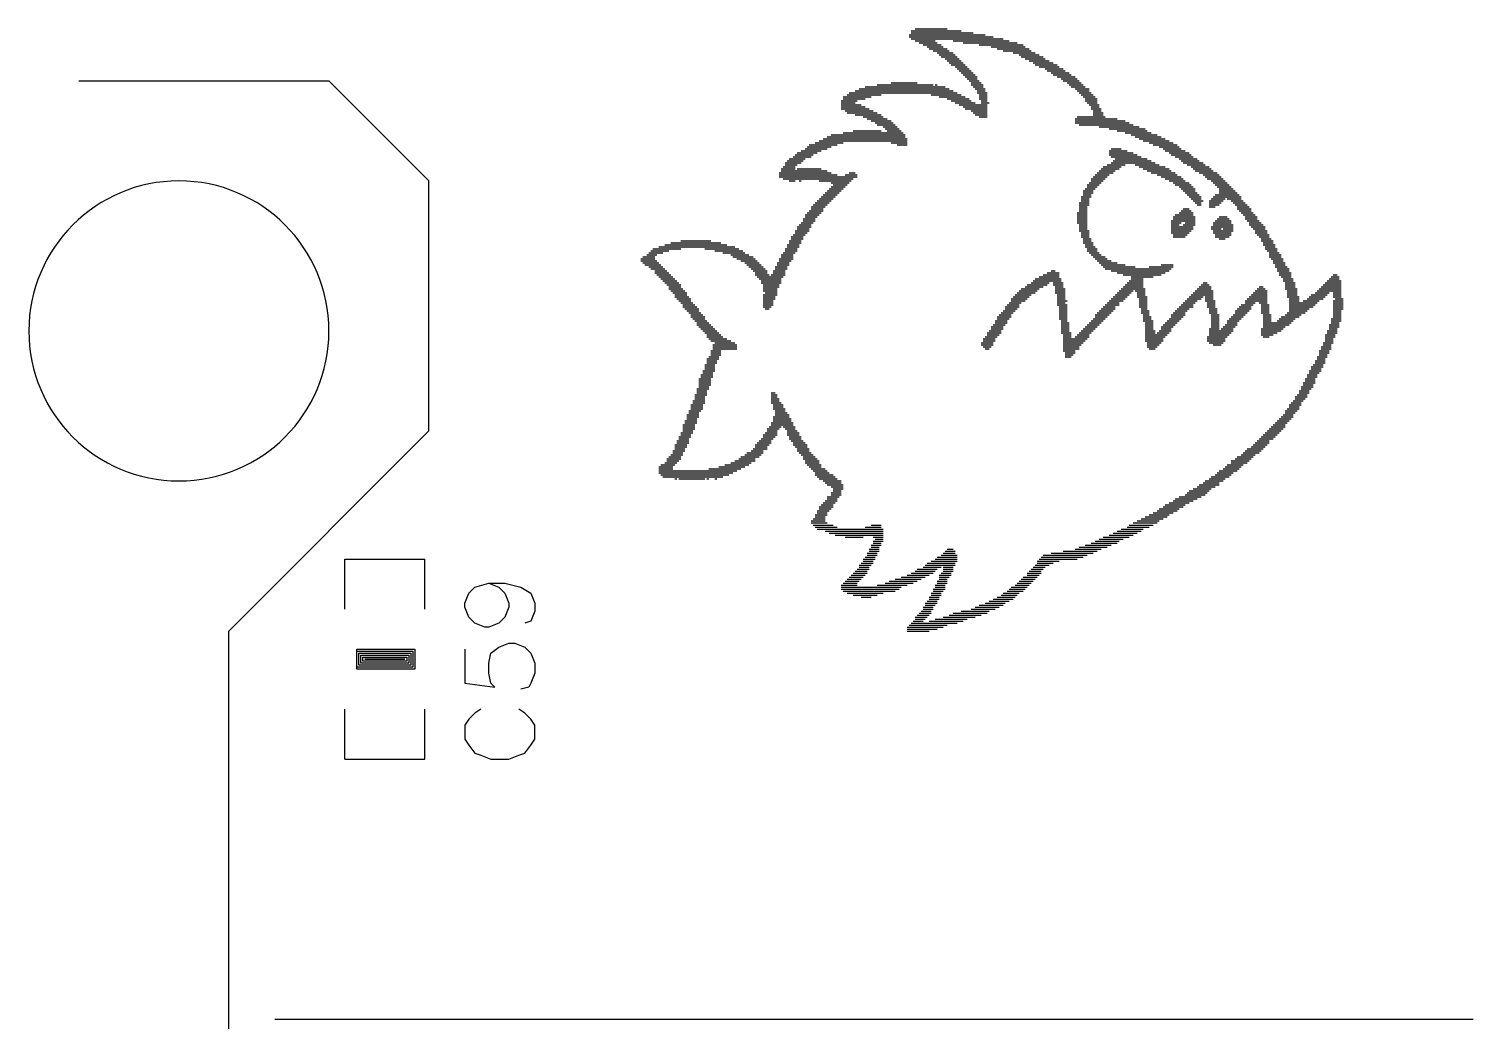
# Model space of a CAD drawing. Extents: x 38.11 to 42.78, y 50.2 to 57.
# Drawn here: x 40.647 to 41.369, y 54.57 to 55.065 of the extents above; entities that cross this region are included whole.
import ezdxf

# ---------------------------------------------------------------- set-up
doc = ezdxf.new("R2010")
doc.units = 0
doc.layers.add('gto', color=1, linetype='CONTINUOUS')

msp = doc.modelspace()

# ---------------------------------------------------------------- linework, layer by layer
at = {"layer": 'gto', "color": 1}
for points in [[(41.087, 55.062), (41.125, 55.062)], [(41.087, 55.061), (41.129, 55.061)], [(41.088, 55.064), (41.113, 55.064)], [(41.088, 55.063), (41.119, 55.063)], [(41.088, 55.06), (41.134, 55.06)], [(41.09, 55.065), (41.106, 55.065)], [(41.09, 55.059), (41.1, 55.059)], [(41.092, 55.058), (41.101, 55.058)], [(41.094, 55.057), (41.103, 55.057)], [(41.096, 55.056), (41.104, 55.056)], [(41.097, 55.055), (41.106, 55.055)], [(41.099, 55.054), (41.107, 55.054)], [(41.101, 55.053), (41.109, 55.053)], [(41.109, 55.059), (41.137, 55.059)], [(41.114, 55.058), (41.141, 55.058)], [(41.122, 55.057), (41.144, 55.057)], [(41.128, 55.056), (41.145, 55.056)], [(41.131, 55.055), (41.147, 55.055)], [(41.134, 55.054), (41.148, 55.054)], [(41.139, 55.053), (41.15, 55.053)], [(41.102, 55.052), (41.11, 55.052)], [(41.103, 55.051), (41.111, 55.051)], [(41.105, 55.05), (41.112, 55.05)], [(41.106, 55.049), (41.113, 55.049)], [(41.107, 55.048), (41.114, 55.048)], [(41.108, 55.047), (41.115, 55.047)], [(41.11, 55.046), (41.116, 55.046)], [(41.142, 55.052), (41.152, 55.052)], [(41.143, 55.051), (41.154, 55.051)], [(41.145, 55.05), (41.155, 55.05)], [(41.147, 55.049), (41.157, 55.049)], [(41.149, 55.048), (41.159, 55.048)], [(41.15, 55.047), (41.161, 55.047)], [(41.152, 55.046), (41.162, 55.046)], [(40.672, 55.039), (40.797, 55.039)], [(40.797, 55.039), (40.847, 54.989)], [(41.111, 55.045), (41.117, 55.045)], [(41.112, 55.044), (41.118, 55.044)], [(41.113, 55.043), (41.119, 55.043)], [(41.114, 55.042), (41.12, 55.042)], [(41.115, 55.041), (41.121, 55.041)], [(41.116, 55.04), (41.121, 55.04)], [(41.117, 55.039), (41.122, 55.039)], [(41.155, 55.045), (41.164, 55.045)], [(41.156, 55.044), (41.165, 55.044)], [(41.158, 55.043), (41.167, 55.043)], [(41.159, 55.042), (41.168, 55.042)], [(41.161, 55.041), (41.17, 55.041)], [(41.163, 55.04), (41.171, 55.04)], [(41.164, 55.039), (41.172, 55.039)], [(41.054, 55.031), (41.068, 55.031)], [(41.056, 55.032), (41.073, 55.032)], [(41.057, 55.033), (41.111, 55.033)], [(41.06, 55.034), (41.109, 55.034)], [(41.062, 55.035), (41.107, 55.035)], [(41.065, 55.036), (41.105, 55.036)], [(41.071, 55.037), (41.099, 55.037)], [(41.078, 55.038), (41.091, 55.038)], [(41.098, 55.032), (41.113, 55.032)], [(41.1, 55.037), (41.101, 55.037)], [(41.102, 55.031), (41.115, 55.031)], [(41.118, 55.038), (41.123, 55.038)], [(41.118, 55.037), (41.124, 55.037)], [(41.119, 55.036), (41.124, 55.036)], [(41.12, 55.035), (41.125, 55.035)], [(41.121, 55.034), (41.125, 55.034)], [(41.121, 55.033), (41.126, 55.033)], [(41.122, 55.032), (41.126, 55.032)], [(41.122, 55.031), (41.126, 55.031)], [(41.166, 55.038), (41.173, 55.038)], [(41.167, 55.037), (41.174, 55.037)], [(41.168, 55.036), (41.175, 55.036)], [(41.17, 55.035), (41.177, 55.035)], [(41.171, 55.034), (41.177, 55.034)], [(41.172, 55.033), (41.178, 55.033)], [(41.173, 55.032), (41.179, 55.032)], [(41.174, 55.031), (41.18, 55.031)], [(41.053, 55.029), (41.061, 55.029)], [(41.053, 55.028), (41.06, 55.028)], [(41.053, 55.027), (41.063, 55.027)], [(41.053, 55.026), (41.065, 55.026)], [(41.053, 55.025), (41.067, 55.025)], [(41.054, 55.03), (41.065, 55.03)], [(41.055, 55.024), (41.069, 55.024)], [(41.106, 55.03), (41.117, 55.03)], [(41.108, 55.029), (41.118, 55.029)], [(41.11, 55.028), (41.12, 55.028)], [(41.112, 55.027), (41.126, 55.027)], [(41.114, 55.026), (41.126, 55.026)], [(41.115, 55.025), (41.126, 55.025)], [(41.118, 55.024), (41.126, 55.024)], [(41.122, 55.03), (41.126, 55.03)], [(41.123, 55.029), (41.126, 55.029)], [(41.123, 55.028), (41.127, 55.028)], [(41.175, 55.03), (41.181, 55.03)], [(41.175, 55.029), (41.181, 55.029)], [(41.176, 55.028), (41.181, 55.028)], [(41.177, 55.027), (41.182, 55.027)], [(41.178, 55.026), (41.182, 55.026)], [(41.178, 55.025), (41.183, 55.025)], [(41.179, 55.024), (41.183, 55.024)], [(41.056, 55.023), (41.071, 55.023)], [(41.06, 55.022), (41.073, 55.022)], [(41.064, 55.021), (41.074, 55.021)], [(41.066, 55.02), (41.076, 55.02)], [(41.068, 55.019), (41.078, 55.019)], [(41.07, 55.018), (41.079, 55.018)], [(41.071, 55.017), (41.08, 55.017)], [(41.119, 55.023), (41.126, 55.023)], [(41.12, 55.022), (41.126, 55.022)], [(41.122, 55.021), (41.126, 55.021)], [(41.17, 55.02), (41.191, 55.02)], [(41.17, 55.019), (41.195, 55.019)], [(41.17, 55.018), (41.197, 55.018)], [(41.171, 55.021), (41.185, 55.021)], [(41.172, 55.017), (41.199, 55.017)], [(41.179, 55.023), (41.184, 55.023)], [(41.179, 55.022), (41.184, 55.022)], [(41.044, 55.01), (41.086, 55.01)], [(41.046, 55.011), (41.085, 55.011)], [(41.048, 55.012), (41.085, 55.012)], [(41.054, 55.013), (41.084, 55.013)], [(41.059, 55.014), (41.073, 55.014)], [(41.074, 55.016), (41.081, 55.016)], [(41.075, 55.015), (41.082, 55.015)], [(41.076, 55.014), (41.083, 55.014)], [(41.182, 55.016), (41.202, 55.016)], [(41.187, 55.015), (41.205, 55.015)], [(41.191, 55.014), (41.206, 55.014)], [(41.195, 55.013), (41.208, 55.013)], [(41.198, 55.012), (41.211, 55.012)], [(41.2, 55.011), (41.213, 55.011)], [(41.202, 55.01), (41.215, 55.01)], [(41.03, 55.002), (41.039, 55.002)], [(41.031, 55.003), (41.041, 55.003)], [(41.033, 55.004), (41.043, 55.004)], [(41.035, 55.005), (41.046, 55.005)], [(41.036, 55.006), (41.048, 55.006)], [(41.037, 55.007), (41.051, 55.007)], [(41.04, 55.008), (41.054, 55.008)], [(41.042, 55.009), (41.086, 55.009)], [(41.078, 55.008), (41.086, 55.008)], [(41.081, 55.007), (41.086, 55.007)], [(41.187, 55.004), (41.196, 55.004)], [(41.187, 55.003), (41.199, 55.003)], [(41.187, 55.002), (41.201, 55.002)], [(41.188, 55.005), (41.193, 55.005)], [(41.204, 55.009), (41.217, 55.009)], [(41.207, 55.008), (41.219, 55.008)], [(41.209, 55.007), (41.221, 55.007)], [(41.212, 55.006), (41.222, 55.006)], [(41.214, 55.005), (41.223, 55.005)], [(41.215, 55.004), (41.225, 55.004)], [(41.217, 55.003), (41.227, 55.003)], [(41.218, 55.002), (41.228, 55.002)], [(41.023, 54.995), (41.03, 54.995)], [(41.024, 54.996), (41.03, 54.996)], [(41.025, 54.998), (41.033, 54.998)], [(41.025, 54.997), (41.031, 54.997)], [(41.026, 54.999), (41.034, 54.999)], [(41.027, 55), (41.035, 55)], [(41.029, 55.001), (41.038, 55.001)], [(41.031, 54.995), (41.043, 54.995)], [(41.183, 54.995), (41.192, 54.995)], [(41.184, 54.996), (41.193, 54.996)], [(41.186, 54.997), (41.195, 54.997)], [(41.188, 55.001), (41.203, 55.001)], [(41.188, 54.998), (41.21, 54.998)], [(41.189, 54.999), (41.208, 54.999)], [(41.19, 55), (41.206, 55)], [(41.2, 54.997), (41.212, 54.997)], [(41.202, 54.996), (41.215, 54.996)], [(41.204, 54.995), (41.217, 54.995)], [(41.22, 55.001), (41.229, 55.001)], [(41.222, 55), (41.231, 55)], [(41.223, 54.999), (41.232, 54.999)], [(41.224, 54.998), (41.234, 54.998)], [(41.226, 54.997), (41.235, 54.997)], [(41.228, 54.996), (41.237, 54.996)], [(41.229, 54.995), (41.238, 54.995)], [(40.847, 54.864), (40.847, 54.989)], [(41.022, 54.993), (41.048, 54.993)], [(41.022, 54.992), (41.051, 54.992)], [(41.022, 54.991), (41.061, 54.991)], [(41.023, 54.994), (41.046, 54.994)], [(41.024, 54.99), (41.059, 54.99)], [(41.027, 54.989), (41.03, 54.989)], [(41.032, 54.989), (41.033, 54.989)], [(41.042, 54.989), (41.058, 54.989)], [(41.048, 54.988), (41.057, 54.988)], [(41.055, 54.992), (41.061, 54.992)], [(41.057, 54.993), (41.06, 54.993)], [(41.177, 54.988), (41.183, 54.988)], [(41.178, 54.99), (41.185, 54.99)], [(41.178, 54.989), (41.184, 54.989)], [(41.179, 54.991), (41.186, 54.991)], [(41.18, 54.992), (41.187, 54.992)], [(41.181, 54.993), (41.189, 54.993)], [(41.182, 54.994), (41.19, 54.994)], [(41.206, 54.994), (41.218, 54.994)], [(41.208, 54.993), (41.22, 54.993)], [(41.211, 54.992), (41.221, 54.992)], [(41.213, 54.991), (41.223, 54.991)], [(41.215, 54.99), (41.224, 54.99)], [(41.217, 54.989), (41.225, 54.989)], [(41.219, 54.988), (41.227, 54.988)], [(41.23, 54.994), (41.239, 54.994)], [(41.232, 54.993), (41.241, 54.993)], [(41.234, 54.992), (41.242, 54.992)], [(41.235, 54.991), (41.243, 54.991)], [(41.236, 54.99), (41.244, 54.99)], [(41.238, 54.989), (41.245, 54.989)], [(41.239, 54.988), (41.246, 54.988)], [(41.043, 54.981), (41.05, 54.981)], [(41.044, 54.982), (41.051, 54.982)], [(41.045, 54.983), (41.052, 54.983)], [(41.046, 54.984), (41.053, 54.984)], [(41.047, 54.985), (41.054, 54.985)], [(41.048, 54.986), (41.055, 54.986)], [(41.049, 54.987), (41.056, 54.987)], [(41.173, 54.981), (41.178, 54.981)], [(41.174, 54.984), (41.179, 54.984)], [(41.174, 54.983), (41.179, 54.983)], [(41.174, 54.982), (41.178, 54.982)], [(41.175, 54.985), (41.18, 54.985)], [(41.176, 54.987), (41.182, 54.987)], [(41.176, 54.986), (41.181, 54.986)], [(41.22, 54.987), (41.228, 54.987)], [(41.222, 54.986), (41.229, 54.986)], [(41.223, 54.985), (41.23, 54.985)], [(41.224, 54.984), (41.23, 54.984)], [(41.225, 54.983), (41.231, 54.983)], [(41.226, 54.982), (41.232, 54.982)], [(41.227, 54.981), (41.233, 54.981)], [(41.239, 54.981), (41.253, 54.981)], [(41.24, 54.987), (41.247, 54.987)], [(41.24, 54.982), (41.252, 54.982)], [(41.241, 54.986), (41.248, 54.986)], [(41.242, 54.985), (41.249, 54.985)], [(41.242, 54.984), (41.25, 54.984)], [(41.242, 54.983), (41.251, 54.983)], [(41.037, 54.974), (41.044, 54.974)], [(41.038, 54.976), (41.045, 54.976)], [(41.038, 54.975), (41.044, 54.975)], [(41.039, 54.977), (41.046, 54.977)], [(41.04, 54.978), (41.047, 54.978)], [(41.041, 54.979), (41.048, 54.979)], [(41.042, 54.98), (41.049, 54.98)], [(41.172, 54.978), (41.177, 54.978)], [(41.172, 54.977), (41.177, 54.977)], [(41.172, 54.976), (41.176, 54.976)], [(41.172, 54.975), (41.176, 54.975)], [(41.172, 54.974), (41.176, 54.974)], [(41.173, 54.98), (41.177, 54.98)], [(41.173, 54.979), (41.177, 54.979)], [(41.223, 54.974), (41.228, 54.974)], [(41.224, 54.975), (41.227, 54.975)], [(41.228, 54.98), (41.233, 54.98)], [(41.229, 54.979), (41.234, 54.979)], [(41.23, 54.978), (41.233, 54.978)], [(41.231, 54.977), (41.233, 54.977)], [(41.237, 54.979), (41.244, 54.979)], [(41.237, 54.978), (41.243, 54.978)], [(41.237, 54.977), (41.242, 54.977)], [(41.237, 54.976), (41.24, 54.976)], [(41.238, 54.98), (41.245, 54.98)], [(41.246, 54.98), (41.253, 54.98)], [(41.248, 54.979), (41.254, 54.979)], [(41.249, 54.978), (41.255, 54.978)], [(41.25, 54.977), (41.256, 54.977)], [(41.251, 54.976), (41.257, 54.976)], [(41.251, 54.975), (41.258, 54.975)], [(41.252, 54.974), (41.258, 54.974)], [(41.031, 54.966), (41.038, 54.966)], [(41.032, 54.967), (41.038, 54.967)], [(41.033, 54.968), (41.039, 54.968)], [(41.034, 54.97), (41.04, 54.97)], [(41.034, 54.969), (41.04, 54.969)], [(41.035, 54.972), (41.042, 54.972)], [(41.035, 54.971), (41.041, 54.971)], [(41.036, 54.973), (41.043, 54.973)], [(41.171, 54.973), (41.176, 54.973)], [(41.171, 54.972), (41.176, 54.972)], [(41.171, 54.971), (41.176, 54.971)], [(41.171, 54.97), (41.176, 54.97)], [(41.171, 54.969), (41.176, 54.969)], [(41.171, 54.968), (41.176, 54.968)], [(41.172, 54.967), (41.176, 54.967)], [(41.172, 54.966), (41.176, 54.966)], [(41.218, 54.969), (41.23, 54.969)], [(41.218, 54.968), (41.223, 54.968)], [(41.218, 54.967), (41.222, 54.967)], [(41.218, 54.966), (41.229, 54.966)], [(41.219, 54.971), (41.23, 54.971)], [(41.219, 54.97), (41.23, 54.97)], [(41.22, 54.972), (41.229, 54.972)], [(41.222, 54.973), (41.229, 54.973)], [(41.224, 54.967), (41.23, 54.967)], [(41.225, 54.968), (41.23, 54.968)], [(41.238, 54.966), (41.249, 54.966)], [(41.239, 54.968), (41.248, 54.968)], [(41.239, 54.967), (41.249, 54.967)], [(41.24, 54.969), (41.248, 54.969)], [(41.241, 54.97), (41.247, 54.97)], [(41.242, 54.971), (41.246, 54.971)], [(41.253, 54.973), (41.259, 54.973)], [(41.254, 54.972), (41.26, 54.972)], [(41.255, 54.971), (41.261, 54.971)], [(41.255, 54.97), (41.261, 54.97)], [(41.256, 54.969), (41.262, 54.969)], [(41.257, 54.968), (41.263, 54.968)], [(41.257, 54.967), (41.264, 54.967)], [(41.258, 54.966), (41.265, 54.966)], [(40.973, 54.959), (40.988, 54.959)], [(41.027, 54.959), (41.033, 54.959)], [(41.028, 54.961), (41.034, 54.961)], [(41.028, 54.96), (41.034, 54.96)], [(41.029, 54.962), (41.035, 54.962)], [(41.03, 54.964), (41.037, 54.964)], [(41.03, 54.963), (41.036, 54.963)], [(41.031, 54.965), (41.037, 54.965)], [(41.172, 54.965), (41.176, 54.965)], [(41.172, 54.964), (41.177, 54.964)], [(41.173, 54.963), (41.177, 54.963)], [(41.173, 54.962), (41.177, 54.962)], [(41.173, 54.961), (41.177, 54.961)], [(41.174, 54.96), (41.178, 54.96)], [(41.174, 54.959), (41.178, 54.959)], [(41.218, 54.965), (41.229, 54.965)], [(41.218, 54.964), (41.228, 54.964)], [(41.218, 54.963), (41.227, 54.963)], [(41.219, 54.962), (41.226, 54.962)], [(41.219, 54.961), (41.225, 54.961)], [(41.238, 54.965), (41.243, 54.965)], [(41.239, 54.964), (41.249, 54.964)], [(41.239, 54.963), (41.248, 54.963)], [(41.24, 54.962), (41.248, 54.962)], [(41.24, 54.961), (41.247, 54.961)], [(41.242, 54.96), (41.245, 54.96)], [(41.244, 54.965), (41.249, 54.965)], [(41.259, 54.965), (41.265, 54.965)], [(41.26, 54.964), (41.266, 54.964)], [(41.26, 54.963), (41.266, 54.963)], [(41.261, 54.962), (41.267, 54.962)], [(41.262, 54.961), (41.267, 54.961)], [(41.263, 54.96), (41.268, 54.96)], [(41.263, 54.959), (41.269, 54.959)], [(40.956, 54.952), (40.961, 54.952)], [(40.957, 54.953), (40.964, 54.953)], [(40.958, 54.954), (40.967, 54.954)], [(40.959, 54.955), (40.973, 54.955)], [(40.962, 54.956), (41, 54.956)], [(40.965, 54.957), (40.996, 54.957)], [(40.968, 54.958), (40.993, 54.958)], [(40.985, 54.955), (41.002, 54.955)], [(40.99, 54.954), (41.004, 54.954)], [(40.994, 54.953), (41.005, 54.953)], [(40.998, 54.952), (41.007, 54.952)], [(41.023, 54.952), (41.029, 54.952)], [(41.024, 54.953), (41.03, 54.953)], [(41.025, 54.955), (41.031, 54.955)], [(41.025, 54.954), (41.031, 54.954)], [(41.026, 54.957), (41.032, 54.957)], [(41.026, 54.956), (41.032, 54.956)], [(41.027, 54.958), (41.033, 54.958)], [(41.174, 54.958), (41.179, 54.958)], [(41.175, 54.957), (41.179, 54.957)], [(41.175, 54.956), (41.18, 54.956)], [(41.176, 54.955), (41.181, 54.955)], [(41.176, 54.954), (41.181, 54.954)], [(41.177, 54.953), (41.182, 54.953)], [(41.178, 54.952), (41.183, 54.952)], [(41.264, 54.958), (41.269, 54.958)], [(41.264, 54.957), (41.27, 54.957)], [(41.265, 54.956), (41.27, 54.956)], [(41.265, 54.955), (41.271, 54.955)], [(41.266, 54.954), (41.271, 54.954)], [(41.267, 54.953), (41.272, 54.953)], [(41.267, 54.952), (41.273, 54.952)], [(40.953, 54.95), (40.96, 54.95)], [(40.953, 54.949), (40.961, 54.949)], [(40.954, 54.951), (40.96, 54.951)], [(40.954, 54.948), (40.962, 54.948)], [(40.955, 54.947), (40.963, 54.947)], [(40.957, 54.946), (40.964, 54.946)], [(40.958, 54.945), (40.965, 54.945)], [(40.999, 54.951), (41.009, 54.951)], [(41.001, 54.95), (41.01, 54.95)], [(41.003, 54.949), (41.011, 54.949)], [(41.005, 54.948), (41.012, 54.948)], [(41.006, 54.947), (41.013, 54.947)], [(41.007, 54.946), (41.014, 54.946)], [(41.008, 54.945), (41.015, 54.945)], [(41.02, 54.946), (41.026, 54.946)], [(41.02, 54.945), (41.026, 54.945)], [(41.021, 54.948), (41.027, 54.948)], [(41.021, 54.947), (41.027, 54.947)], [(41.022, 54.95), (41.029, 54.95)], [(41.022, 54.949), (41.028, 54.949)], [(41.023, 54.951), (41.029, 54.951)], [(41.179, 54.951), (41.185, 54.951)], [(41.18, 54.95), (41.186, 54.95)], [(41.181, 54.949), (41.188, 54.949)], [(41.182, 54.948), (41.191, 54.948)], [(41.183, 54.947), (41.195, 54.947)], [(41.184, 54.946), (41.2, 54.946)], [(41.185, 54.945), (41.218, 54.945)], [(41.207, 54.946), (41.219, 54.946)], [(41.213, 54.947), (41.219, 54.947)], [(41.267, 54.951), (41.273, 54.951)], [(41.268, 54.95), (41.274, 54.95)], [(41.269, 54.949), (41.274, 54.949)], [(41.269, 54.948), (41.275, 54.948)], [(41.27, 54.947), (41.275, 54.947)], [(41.27, 54.946), (41.276, 54.946)], [(41.271, 54.945), (41.277, 54.945)], [(40.96, 54.944), (40.966, 54.944)], [(40.96, 54.943), (40.967, 54.943)], [(40.961, 54.942), (40.968, 54.942)], [(40.962, 54.941), (40.969, 54.941)], [(40.963, 54.94), (40.97, 54.94)], [(40.964, 54.939), (40.971, 54.939)], [(40.965, 54.938), (40.972, 54.938)], [(40.966, 54.937), (40.973, 54.937)], [(41.009, 54.944), (41.016, 54.944)], [(41.01, 54.943), (41.016, 54.943)], [(41.01, 54.942), (41.017, 54.942)], [(41.011, 54.941), (41.024, 54.941)], [(41.012, 54.94), (41.023, 54.94)], [(41.013, 54.939), (41.023, 54.939)], [(41.013, 54.938), (41.023, 54.938)], [(41.014, 54.937), (41.022, 54.937)], [(41.018, 54.942), (41.025, 54.942)], [(41.019, 54.944), (41.025, 54.944)], [(41.019, 54.943), (41.025, 54.943)], [(41.146, 54.937), (41.156, 54.937)], [(41.148, 54.938), (41.157, 54.938)], [(41.149, 54.939), (41.163, 54.939)], [(41.15, 54.94), (41.163, 54.94)], [(41.152, 54.941), (41.162, 54.941)], [(41.154, 54.942), (41.162, 54.942)], [(41.156, 54.943), (41.162, 54.943)], [(41.158, 54.944), (41.16, 54.944)], [(41.159, 54.938), (41.164, 54.938)], [(41.159, 54.937), (41.164, 54.937)], [(41.188, 54.944), (41.217, 54.944)], [(41.191, 54.943), (41.215, 54.943)], [(41.194, 54.942), (41.213, 54.942)], [(41.195, 54.937), (41.204, 54.937)], [(41.196, 54.938), (41.204, 54.938)], [(41.197, 54.939), (41.204, 54.939)], [(41.198, 54.941), (41.209, 54.941)], [(41.198, 54.94), (41.204, 54.94)], [(41.233, 54.937), (41.237, 54.937)], [(41.234, 54.938), (41.236, 54.938)], [(41.271, 54.944), (41.277, 54.944)], [(41.272, 54.943), (41.278, 54.943)], [(41.272, 54.942), (41.278, 54.942)], [(41.273, 54.941), (41.278, 54.941)], [(41.274, 54.94), (41.279, 54.94)], [(41.274, 54.939), (41.279, 54.939)], [(41.275, 54.938), (41.28, 54.938)], [(41.275, 54.937), (41.28, 54.937)], [(41.294, 54.937), (41.303, 54.937)], [(41.295, 54.938), (41.303, 54.938)], [(41.296, 54.939), (41.303, 54.939)], [(41.297, 54.94), (41.302, 54.94)], [(41.298, 54.941), (41.302, 54.941)], [(41.299, 54.942), (41.301, 54.942)], [(40.967, 54.936), (40.973, 54.936)], [(40.967, 54.935), (40.974, 54.935)], [(40.968, 54.934), (40.975, 54.934)], [(40.969, 54.933), (40.976, 54.933)], [(40.97, 54.932), (40.976, 54.932)], [(40.97, 54.931), (40.977, 54.931)], [(40.971, 54.93), (40.978, 54.93)], [(41.014, 54.936), (41.022, 54.936)], [(41.014, 54.935), (41.021, 54.935)], [(41.014, 54.934), (41.021, 54.934)], [(41.014, 54.932), (41.021, 54.932)], [(41.014, 54.931), (41.02, 54.931)], [(41.014, 54.93), (41.02, 54.93)], [(41.015, 54.933), (41.021, 54.933)], [(41.138, 54.93), (41.146, 54.93)], [(41.139, 54.931), (41.147, 54.931)], [(41.14, 54.932), (41.148, 54.932)], [(41.141, 54.933), (41.15, 54.933)], [(41.142, 54.934), (41.151, 54.934)], [(41.143, 54.935), (41.152, 54.935)], [(41.145, 54.936), (41.154, 54.936)], [(41.16, 54.936), (41.164, 54.936)], [(41.16, 54.935), (41.165, 54.935)], [(41.16, 54.934), (41.165, 54.934)], [(41.16, 54.933), (41.165, 54.933)], [(41.161, 54.932), (41.165, 54.932)], [(41.161, 54.931), (41.165, 54.931)], [(41.161, 54.93), (41.165, 54.93)], [(41.188, 54.93), (41.195, 54.93)], [(41.189, 54.931), (41.196, 54.931)], [(41.19, 54.932), (41.197, 54.932)], [(41.191, 54.933), (41.198, 54.933)], [(41.192, 54.934), (41.199, 54.934)], [(41.193, 54.935), (41.205, 54.935)], [(41.194, 54.936), (41.204, 54.936)], [(41.2, 54.934), (41.205, 54.934)], [(41.201, 54.933), (41.205, 54.933)], [(41.201, 54.932), (41.205, 54.932)], [(41.201, 54.931), (41.206, 54.931)], [(41.202, 54.93), (41.206, 54.93)], [(41.226, 54.93), (41.233, 54.93)], [(41.227, 54.931), (41.234, 54.931)], [(41.228, 54.932), (41.239, 54.932)], [(41.229, 54.933), (41.239, 54.933)], [(41.23, 54.934), (41.239, 54.934)], [(41.231, 54.935), (41.238, 54.935)], [(41.232, 54.936), (41.238, 54.936)], [(41.235, 54.931), (41.239, 54.931)], [(41.235, 54.93), (41.239, 54.93)], [(41.256, 54.93), (41.266, 54.93)], [(41.257, 54.931), (41.266, 54.931)], [(41.258, 54.932), (41.266, 54.932)], [(41.259, 54.933), (41.266, 54.933)], [(41.26, 54.934), (41.266, 54.934)], [(41.261, 54.935), (41.265, 54.935)], [(41.262, 54.936), (41.264, 54.936)], [(41.275, 54.936), (41.28, 54.936)], [(41.275, 54.935), (41.281, 54.935)], [(41.276, 54.934), (41.281, 54.934)], [(41.276, 54.933), (41.281, 54.933)], [(41.276, 54.932), (41.281, 54.932)], [(41.276, 54.931), (41.282, 54.931)], [(41.277, 54.93), (41.282, 54.93)], [(41.286, 54.93), (41.294, 54.93)], [(41.287, 54.931), (41.295, 54.931)], [(41.288, 54.932), (41.296, 54.932)], [(41.29, 54.933), (41.297, 54.933)], [(41.291, 54.934), (41.303, 54.934)], [(41.292, 54.935), (41.303, 54.935)], [(41.293, 54.936), (41.303, 54.936)], [(41.299, 54.933), (41.303, 54.933)], [(41.299, 54.932), (41.303, 54.932)], [(41.299, 54.931), (41.303, 54.931)], [(41.3, 54.93), (41.304, 54.93)], [(40.972, 54.929), (40.978, 54.929)], [(40.973, 54.928), (40.979, 54.928)], [(40.974, 54.927), (40.98, 54.927)], [(40.974, 54.926), (40.981, 54.926)], [(40.975, 54.925), (40.982, 54.925)], [(40.976, 54.924), (40.982, 54.924)], [(40.977, 54.923), (40.983, 54.923)], [(41.014, 54.929), (41.019, 54.929)], [(41.014, 54.928), (41.019, 54.928)], [(41.014, 54.927), (41.019, 54.927)], [(41.014, 54.926), (41.018, 54.926)], [(41.015, 54.925), (41.017, 54.925)], [(41.133, 54.923), (41.139, 54.923)], [(41.134, 54.924), (41.14, 54.924)], [(41.135, 54.926), (41.142, 54.926)], [(41.135, 54.925), (41.141, 54.925)], [(41.136, 54.927), (41.142, 54.927)], [(41.137, 54.928), (41.143, 54.928)], [(41.138, 54.929), (41.145, 54.929)], [(41.161, 54.929), (41.166, 54.929)], [(41.161, 54.928), (41.165, 54.928)], [(41.161, 54.927), (41.166, 54.927)], [(41.162, 54.926), (41.166, 54.926)], [(41.162, 54.925), (41.166, 54.925)], [(41.162, 54.924), (41.166, 54.924)], [(41.162, 54.923), (41.166, 54.923)], [(41.181, 54.923), (41.188, 54.923)], [(41.182, 54.924), (41.189, 54.924)], [(41.183, 54.925), (41.19, 54.925)], [(41.184, 54.926), (41.19, 54.926)], [(41.185, 54.927), (41.192, 54.927)], [(41.186, 54.928), (41.192, 54.928)], [(41.187, 54.929), (41.194, 54.929)], [(41.202, 54.929), (41.206, 54.929)], [(41.202, 54.928), (41.206, 54.928)], [(41.202, 54.927), (41.206, 54.927)], [(41.202, 54.926), (41.206, 54.926)], [(41.203, 54.925), (41.206, 54.925)], [(41.203, 54.924), (41.207, 54.924)], [(41.203, 54.923), (41.207, 54.923)], [(41.219, 54.923), (41.225, 54.923)], [(41.22, 54.924), (41.226, 54.924)], [(41.221, 54.925), (41.227, 54.925)], [(41.222, 54.926), (41.229, 54.926)], [(41.223, 54.927), (41.229, 54.927)], [(41.224, 54.928), (41.23, 54.928)], [(41.225, 54.929), (41.231, 54.929)], [(41.235, 54.929), (41.24, 54.929)], [(41.236, 54.928), (41.24, 54.928)], [(41.236, 54.927), (41.24, 54.927)], [(41.236, 54.926), (41.24, 54.926)], [(41.237, 54.925), (41.241, 54.925)], [(41.237, 54.924), (41.241, 54.924)], [(41.237, 54.923), (41.241, 54.923)], [(41.25, 54.924), (41.257, 54.924)], [(41.25, 54.923), (41.256, 54.923)], [(41.251, 54.925), (41.258, 54.925)], [(41.252, 54.926), (41.258, 54.926)], [(41.253, 54.927), (41.259, 54.927)], [(41.255, 54.929), (41.266, 54.929)], [(41.255, 54.928), (41.26, 54.928)], [(41.262, 54.928), (41.266, 54.928)], [(41.263, 54.927), (41.267, 54.927)], [(41.263, 54.926), (41.267, 54.926)], [(41.263, 54.925), (41.267, 54.925)], [(41.263, 54.924), (41.267, 54.924)], [(41.263, 54.923), (41.267, 54.923)], [(41.276, 54.923), (41.285, 54.923)], [(41.277, 54.929), (41.282, 54.929)], [(41.277, 54.928), (41.291, 54.928)], [(41.277, 54.927), (41.29, 54.927)], [(41.277, 54.926), (41.289, 54.926)], [(41.277, 54.925), (41.287, 54.925)], [(41.277, 54.924), (41.286, 54.924)], [(41.284, 54.929), (41.292, 54.929)], [(41.299, 54.929), (41.304, 54.929)], [(41.299, 54.928), (41.304, 54.928)], [(41.299, 54.927), (41.304, 54.927)], [(41.299, 54.926), (41.304, 54.926)], [(41.299, 54.925), (41.304, 54.925)], [(41.299, 54.924), (41.303, 54.924)], [(41.299, 54.923), (41.303, 54.923)], [(40.978, 54.922), (40.984, 54.922)], [(40.978, 54.921), (40.985, 54.921)], [(40.979, 54.92), (40.985, 54.92)], [(40.98, 54.919), (40.986, 54.919)], [(40.981, 54.918), (40.987, 54.918)], [(40.981, 54.917), (40.988, 54.917)], [(40.982, 54.916), (40.989, 54.916)], [(41.128, 54.916), (41.134, 54.916)], [(41.129, 54.917), (41.135, 54.917)], [(41.13, 54.919), (41.136, 54.919)], [(41.13, 54.918), (41.136, 54.918)], [(41.131, 54.921), (41.138, 54.921)], [(41.131, 54.92), (41.137, 54.92)], [(41.132, 54.922), (41.138, 54.922)], [(41.162, 54.922), (41.166, 54.922)], [(41.162, 54.921), (41.166, 54.921)], [(41.162, 54.92), (41.166, 54.92)], [(41.163, 54.919), (41.166, 54.919)], [(41.163, 54.918), (41.167, 54.918)], [(41.163, 54.917), (41.167, 54.917)], [(41.163, 54.916), (41.167, 54.916)], [(41.175, 54.916), (41.181, 54.916)], [(41.176, 54.917), (41.182, 54.917)], [(41.177, 54.918), (41.183, 54.918)], [(41.178, 54.919), (41.184, 54.919)], [(41.179, 54.92), (41.185, 54.92)], [(41.18, 54.922), (41.187, 54.922)], [(41.18, 54.921), (41.186, 54.921)], [(41.204, 54.922), (41.207, 54.922)], [(41.204, 54.921), (41.208, 54.921)], [(41.204, 54.92), (41.208, 54.92)], [(41.204, 54.919), (41.209, 54.919)], [(41.205, 54.918), (41.209, 54.918)], [(41.205, 54.917), (41.209, 54.917)], [(41.205, 54.916), (41.209, 54.916)], [(41.213, 54.916), (41.219, 54.916)], [(41.214, 54.917), (41.22, 54.917)], [(41.215, 54.918), (41.221, 54.918)], [(41.216, 54.919), (41.222, 54.919)], [(41.217, 54.92), (41.223, 54.92)], [(41.218, 54.922), (41.225, 54.922)], [(41.218, 54.921), (41.224, 54.921)], [(41.238, 54.922), (41.242, 54.922)], [(41.238, 54.921), (41.242, 54.921)], [(41.238, 54.92), (41.242, 54.92)], [(41.238, 54.919), (41.242, 54.919)], [(41.238, 54.918), (41.242, 54.918)], [(41.238, 54.917), (41.242, 54.917)], [(41.238, 54.916), (41.242, 54.916)], [(41.244, 54.916), (41.25, 54.916)], [(41.245, 54.917), (41.251, 54.917)], [(41.246, 54.919), (41.252, 54.919)], [(41.246, 54.918), (41.251, 54.918)], [(41.247, 54.92), (41.253, 54.92)], [(41.248, 54.921), (41.254, 54.921)], [(41.249, 54.922), (41.255, 54.922)], [(41.264, 54.922), (41.268, 54.922)], [(41.264, 54.921), (41.268, 54.921)], [(41.264, 54.92), (41.268, 54.92)], [(41.264, 54.919), (41.268, 54.919)], [(41.264, 54.918), (41.278, 54.918)], [(41.264, 54.917), (41.277, 54.917)], [(41.264, 54.916), (41.275, 54.916)], [(41.271, 54.919), (41.279, 54.919)], [(41.272, 54.92), (41.28, 54.92)], [(41.273, 54.921), (41.282, 54.921)], [(41.275, 54.922), (41.283, 54.922)], [(41.297, 54.917), (41.302, 54.917)], [(41.297, 54.916), (41.302, 54.916)], [(41.298, 54.92), (41.303, 54.92)], [(41.298, 54.919), (41.303, 54.919)], [(41.298, 54.918), (41.302, 54.918)], [(41.299, 54.922), (41.303, 54.922)], [(41.299, 54.921), (41.303, 54.921)], [(40.983, 54.915), (40.99, 54.915)], [(40.984, 54.914), (40.991, 54.914)], [(40.985, 54.913), (40.992, 54.913)], [(40.986, 54.912), (40.993, 54.912)], [(40.986, 54.911), (40.994, 54.911)], [(40.987, 54.91), (40.996, 54.91)], [(40.988, 54.909), (40.998, 54.909)], [(41.124, 54.91), (41.13, 54.91)], [(41.124, 54.909), (41.13, 54.909)], [(41.125, 54.911), (41.131, 54.911)], [(41.126, 54.913), (41.133, 54.913)], [(41.126, 54.912), (41.132, 54.912)], [(41.127, 54.914), (41.133, 54.914)], [(41.128, 54.915), (41.134, 54.915)], [(41.163, 54.915), (41.167, 54.915)], [(41.163, 54.914), (41.167, 54.914)], [(41.163, 54.913), (41.168, 54.913)], [(41.164, 54.912), (41.168, 54.912)], [(41.164, 54.911), (41.168, 54.911)], [(41.164, 54.91), (41.176, 54.91)], [(41.164, 54.909), (41.175, 54.909)], [(41.17, 54.911), (41.177, 54.911)], [(41.171, 54.912), (41.177, 54.912)], [(41.172, 54.913), (41.178, 54.913)], [(41.173, 54.914), (41.179, 54.914)], [(41.174, 54.915), (41.18, 54.915)], [(41.205, 54.915), (41.209, 54.915)], [(41.205, 54.914), (41.21, 54.914)], [(41.205, 54.913), (41.21, 54.913)], [(41.205, 54.912), (41.216, 54.912)], [(41.205, 54.911), (41.215, 54.911)], [(41.205, 54.91), (41.214, 54.91)], [(41.205, 54.909), (41.214, 54.909)], [(41.211, 54.913), (41.217, 54.913)], [(41.212, 54.914), (41.218, 54.914)], [(41.213, 54.915), (41.218, 54.915)], [(41.236, 54.911), (41.246, 54.911)], [(41.236, 54.91), (41.245, 54.91)], [(41.236, 54.909), (41.245, 54.909)], [(41.237, 54.915), (41.242, 54.915)], [(41.237, 54.914), (41.249, 54.914)], [(41.237, 54.913), (41.248, 54.913)], [(41.237, 54.912), (41.247, 54.912)], [(41.243, 54.915), (41.249, 54.915)], [(41.263, 54.915), (41.274, 54.915)], [(41.263, 54.914), (41.273, 54.914)], [(41.263, 54.913), (41.271, 54.913)], [(41.263, 54.912), (41.269, 54.912)], [(41.264, 54.911), (41.267, 54.911)], [(41.295, 54.912), (41.3, 54.912)], [(41.295, 54.911), (41.3, 54.911)], [(41.295, 54.91), (41.299, 54.91)], [(41.295, 54.909), (41.299, 54.909)], [(41.296, 54.914), (41.301, 54.914)], [(41.296, 54.913), (41.301, 54.913)], [(41.297, 54.915), (41.301, 54.915)], [(40.987, 54.901), (40.992, 54.901)], [(40.988, 54.904), (40.993, 54.904)], [(40.988, 54.903), (40.993, 54.903)], [(40.988, 54.902), (40.993, 54.902)], [(40.989, 54.907), (41.001, 54.907)], [(40.989, 54.906), (41.001, 54.906)], [(40.989, 54.905), (41.001, 54.905)], [(40.99, 54.908), (41, 54.908)], [(41.123, 54.908), (41.129, 54.908)], [(41.123, 54.907), (41.129, 54.907)], [(41.124, 54.906), (41.128, 54.906)], [(41.125, 54.905), (41.127, 54.905)], [(41.164, 54.908), (41.174, 54.908)], [(41.164, 54.907), (41.173, 54.907)], [(41.164, 54.906), (41.172, 54.906)], [(41.164, 54.905), (41.172, 54.905)], [(41.164, 54.904), (41.17, 54.904)], [(41.165, 54.903), (41.17, 54.903)], [(41.165, 54.902), (41.169, 54.902)], [(41.165, 54.901), (41.168, 54.901)], [(41.206, 54.908), (41.213, 54.908)], [(41.206, 54.907), (41.212, 54.907)], [(41.206, 54.906), (41.211, 54.906)], [(41.207, 54.905), (41.21, 54.905)], [(41.237, 54.908), (41.244, 54.908)], [(41.239, 54.907), (41.243, 54.907)], [(41.291, 54.901), (41.296, 54.901)], [(41.292, 54.904), (41.297, 54.904)], [(41.292, 54.903), (41.297, 54.903)], [(41.292, 54.902), (41.296, 54.902)], [(41.293, 54.906), (41.298, 54.906)], [(41.293, 54.905), (41.298, 54.905)], [(41.294, 54.908), (41.299, 54.908)], [(41.294, 54.907), (41.298, 54.907)], [(40.984, 54.894), (40.99, 54.894)], [(40.985, 54.897), (40.99, 54.897)], [(40.985, 54.896), (40.99, 54.896)], [(40.985, 54.895), (40.99, 54.895)], [(40.986, 54.9), (40.992, 54.9)], [(40.986, 54.899), (40.991, 54.899)], [(40.986, 54.898), (40.991, 54.898)], [(41.287, 54.894), (41.293, 54.894)], [(41.288, 54.896), (41.294, 54.896)], [(41.288, 54.895), (41.293, 54.895)], [(41.289, 54.897), (41.294, 54.897)], [(41.29, 54.899), (41.295, 54.899)], [(41.29, 54.898), (41.295, 54.898)], [(41.291, 54.9), (41.295, 54.9)], [(40.982, 54.89), (40.988, 54.89)], [(40.982, 54.889), (40.988, 54.889)], [(40.982, 54.888), (40.988, 54.888)], [(40.982, 54.887), (40.988, 54.887)], [(40.983, 54.892), (40.989, 54.892)], [(40.983, 54.891), (40.989, 54.891)], [(40.984, 54.893), (40.989, 54.893)], [(41.284, 54.888), (41.29, 54.888)], [(41.284, 54.887), (41.289, 54.887)], [(41.285, 54.89), (41.29, 54.89)], [(41.285, 54.889), (41.29, 54.889)], [(41.286, 54.892), (41.291, 54.892)], [(41.286, 54.891), (41.291, 54.891)], [(41.287, 54.893), (41.292, 54.893)], [(40.98, 54.882), (40.986, 54.882)], [(40.98, 54.881), (40.985, 54.881)], [(40.98, 54.88), (40.985, 54.88)], [(40.981, 54.885), (40.987, 54.885)], [(40.981, 54.884), (40.986, 54.884)], [(40.981, 54.883), (40.986, 54.883)], [(40.982, 54.886), (40.987, 54.886)], [(41.018, 54.883), (41.02, 54.883)], [(41.018, 54.882), (41.021, 54.882)], [(41.018, 54.881), (41.021, 54.881)], [(41.018, 54.88), (41.022, 54.88)], [(41.28, 54.881), (41.286, 54.881)], [(41.28, 54.88), (41.285, 54.88)], [(41.281, 54.882), (41.286, 54.882)], [(41.282, 54.884), (41.287, 54.884)], [(41.282, 54.883), (41.287, 54.883)], [(41.283, 54.886), (41.289, 54.886)], [(41.283, 54.885), (41.288, 54.885)], [(40.977, 54.874), (40.983, 54.874)], [(40.977, 54.873), (40.982, 54.873)], [(40.978, 54.877), (40.984, 54.877)], [(40.978, 54.876), (40.984, 54.876)], [(40.978, 54.875), (40.984, 54.875)], [(40.979, 54.879), (40.985, 54.879)], [(40.979, 54.878), (40.985, 54.878)], [(41.018, 54.879), (41.022, 54.879)], [(41.018, 54.878), (41.023, 54.878)], [(41.019, 54.877), (41.024, 54.877)], [(41.019, 54.876), (41.024, 54.876)], [(41.019, 54.875), (41.025, 54.875)], [(41.02, 54.874), (41.025, 54.874)], [(41.02, 54.873), (41.026, 54.873)], [(41.275, 54.874), (41.281, 54.874)], [(41.275, 54.873), (41.28, 54.873)], [(41.276, 54.875), (41.282, 54.875)], [(41.277, 54.877), (41.283, 54.877)], [(41.277, 54.876), (41.282, 54.876)], [(41.278, 54.878), (41.283, 54.878)], [(41.279, 54.879), (41.284, 54.879)], [(40.974, 54.867), (40.98, 54.867)], [(40.974, 54.866), (40.98, 54.866)], [(40.974, 54.865), (40.98, 54.865)], [(40.975, 54.869), (40.981, 54.869)], [(40.975, 54.868), (40.981, 54.868)], [(40.976, 54.872), (40.982, 54.872)], [(40.976, 54.871), (40.982, 54.871)], [(40.976, 54.87), (40.981, 54.87)], [(41.016, 54.865), (41.022, 54.865)], [(41.017, 54.866), (41.023, 54.866)], [(41.018, 54.868), (41.029, 54.868)], [(41.018, 54.867), (41.029, 54.867)], [(41.019, 54.871), (41.027, 54.871)], [(41.019, 54.87), (41.028, 54.87)], [(41.019, 54.869), (41.028, 54.869)], [(41.02, 54.872), (41.027, 54.872)], [(41.024, 54.866), (41.03, 54.866)], [(41.025, 54.865), (41.03, 54.865)], [(41.267, 54.865), (41.274, 54.865)], [(41.268, 54.866), (41.275, 54.866)], [(41.269, 54.867), (41.275, 54.867)], [(41.27, 54.868), (41.276, 54.868)], [(41.271, 54.869), (41.277, 54.869)], [(41.272, 54.87), (41.278, 54.87)], [(41.273, 54.871), (41.279, 54.871)], [(41.274, 54.872), (41.279, 54.872)], [(40.747, 54.764), (40.847, 54.864)], [(40.971, 54.859), (40.977, 54.859)], [(40.971, 54.858), (40.977, 54.858)], [(40.972, 54.861), (40.978, 54.861)], [(40.972, 54.86), (40.977, 54.86)], [(40.973, 54.863), (40.979, 54.863)], [(40.973, 54.862), (40.978, 54.862)], [(40.974, 54.864), (40.979, 54.864)], [(41.011, 54.858), (41.018, 54.858)], [(41.012, 54.859), (41.018, 54.859)], [(41.013, 54.86), (41.019, 54.86)], [(41.014, 54.862), (41.021, 54.862)], [(41.014, 54.861), (41.02, 54.861)], [(41.015, 54.863), (41.021, 54.863)], [(41.016, 54.864), (41.021, 54.864)], [(41.026, 54.864), (41.031, 54.864)], [(41.026, 54.863), (41.032, 54.863)], [(41.026, 54.862), (41.032, 54.862)], [(41.027, 54.861), (41.033, 54.861)], [(41.027, 54.86), (41.033, 54.86)], [(41.028, 54.859), (41.034, 54.859)], [(41.029, 54.858), (41.035, 54.858)], [(41.26, 54.858), (41.267, 54.858)], [(41.261, 54.859), (41.267, 54.859)], [(41.262, 54.86), (41.269, 54.86)], [(41.263, 54.861), (41.27, 54.861)], [(41.264, 54.862), (41.271, 54.862)], [(41.265, 54.863), (41.272, 54.863)], [(41.266, 54.864), (41.273, 54.864)], [(40.967, 54.851), (40.973, 54.851)], [(40.968, 54.852), (40.974, 54.852)], [(40.969, 54.854), (40.975, 54.854)], [(40.969, 54.853), (40.974, 54.853)], [(40.97, 54.857), (40.976, 54.857)], [(40.97, 54.856), (40.976, 54.856)], [(40.97, 54.855), (40.975, 54.855)], [(41.003, 54.851), (41.012, 54.851)], [(41.005, 54.852), (41.013, 54.852)], [(41.006, 54.853), (41.014, 54.853)], [(41.008, 54.854), (41.014, 54.854)], [(41.009, 54.855), (41.016, 54.855)], [(41.01, 54.857), (41.017, 54.857)], [(41.01, 54.856), (41.016, 54.856)], [(41.029, 54.857), (41.036, 54.857)], [(41.03, 54.856), (41.036, 54.856)], [(41.031, 54.855), (41.037, 54.855)], [(41.031, 54.854), (41.037, 54.854)], [(41.032, 54.853), (41.038, 54.853)], [(41.033, 54.852), (41.039, 54.852)], [(41.034, 54.851), (41.04, 54.851)], [(41.251, 54.851), (41.259, 54.851)], [(41.253, 54.852), (41.26, 54.852)], [(41.254, 54.853), (41.262, 54.853)], [(41.255, 54.854), (41.263, 54.854)], [(41.256, 54.855), (41.264, 54.855)], [(41.258, 54.856), (41.265, 54.856)], [(41.259, 54.857), (41.266, 54.857)], [(40.962, 54.846), (40.969, 54.846)], [(40.962, 54.845), (40.969, 54.845)], [(40.962, 54.844), (41.001, 54.844)], [(40.963, 54.847), (40.97, 54.847)], [(40.965, 54.848), (40.971, 54.848)], [(40.966, 54.85), (40.973, 54.85)], [(40.966, 54.849), (40.972, 54.849)], [(40.987, 54.845), (41.003, 54.845)], [(40.992, 54.846), (41.005, 54.846)], [(40.995, 54.847), (41.007, 54.847)], [(40.998, 54.848), (41.008, 54.848)], [(41, 54.849), (41.01, 54.849)], [(41.002, 54.85), (41.01, 54.85)], [(41.034, 54.85), (41.041, 54.85)], [(41.035, 54.849), (41.042, 54.849)], [(41.035, 54.848), (41.042, 54.848)], [(41.036, 54.847), (41.043, 54.847)], [(41.037, 54.846), (41.043, 54.846)], [(41.038, 54.845), (41.045, 54.845)], [(41.039, 54.844), (41.046, 54.844)], [(41.242, 54.844), (41.251, 54.844)], [(41.244, 54.845), (41.252, 54.845)], [(41.245, 54.846), (41.253, 54.846)], [(41.246, 54.847), (41.254, 54.847)], [(41.248, 54.849), (41.257, 54.849)], [(41.248, 54.848), (41.256, 54.848)], [(41.25, 54.85), (41.258, 54.85)], [(40.962, 54.843), (40.999, 54.843)], [(40.963, 54.842), (40.997, 54.842)], [(40.964, 54.841), (40.994, 54.841)], [(40.97, 54.84), (40.971, 54.84)], [(40.972, 54.84), (40.985, 54.84)], [(40.986, 54.84), (40.987, 54.84)], [(40.99, 54.84), (40.991, 54.84)], [(41.04, 54.843), (41.047, 54.843)], [(41.04, 54.842), (41.049, 54.842)], [(41.041, 54.841), (41.05, 54.841)], [(41.042, 54.84), (41.051, 54.84)], [(41.044, 54.839), (41.053, 54.839)], [(41.045, 54.838), (41.053, 54.838)], [(41.046, 54.837), (41.054, 54.837)], [(41.048, 54.836), (41.054, 54.836)], [(41.231, 54.836), (41.24, 54.836)], [(41.232, 54.837), (41.242, 54.837)], [(41.234, 54.838), (41.242, 54.838)], [(41.235, 54.839), (41.244, 54.839)], [(41.237, 54.84), (41.245, 54.84)], [(41.238, 54.841), (41.247, 54.841)], [(41.24, 54.842), (41.248, 54.842)], [(41.241, 54.843), (41.249, 54.843)], [(41.045, 54.829), (41.051, 54.829)], [(41.046, 54.831), (41.052, 54.831)], [(41.046, 54.83), (41.051, 54.83)], [(41.048, 54.833), (41.053, 54.833)], [(41.048, 54.832), (41.053, 54.832)], [(41.049, 54.835), (41.054, 54.835)], [(41.049, 54.834), (41.053, 54.834)], [(41.219, 54.829), (41.229, 54.829)], [(41.22, 54.83), (41.231, 54.83)], [(41.222, 54.831), (41.233, 54.831)], [(41.225, 54.832), (41.235, 54.832)], [(41.226, 54.833), (41.236, 54.833)], [(41.227, 54.834), (41.237, 54.834)], [(41.229, 54.835), (41.238, 54.835)], [(41.04, 54.822), (41.046, 54.822)], [(41.041, 54.824), (41.047, 54.824)], [(41.041, 54.823), (41.046, 54.823)], [(41.042, 54.826), (41.049, 54.826)], [(41.042, 54.825), (41.048, 54.825)], [(41.043, 54.827), (41.049, 54.827)], [(41.044, 54.828), (41.05, 54.828)], [(41.207, 54.822), (41.217, 54.822)], [(41.209, 54.823), (41.219, 54.823)], [(41.211, 54.824), (41.221, 54.824)], [(41.212, 54.825), (41.222, 54.825)], [(41.214, 54.826), (41.224, 54.826)], [(41.215, 54.827), (41.225, 54.827)], [(41.217, 54.828), (41.227, 54.828)], [(41.038, 54.819), (41.045, 54.819)], [(41.038, 54.818), (41.046, 54.818)], [(41.039, 54.82), (41.045, 54.82)], [(41.039, 54.817), (41.049, 54.817)], [(41.04, 54.821), (41.045, 54.821)], [(41.04, 54.816), (41.051, 54.816)], [(41.041, 54.815), (41.074, 54.815)], [(41.065, 54.816), (41.073, 54.816)], [(41.068, 54.817), (41.073, 54.817)], [(41.193, 54.815), (41.204, 54.815)], [(41.196, 54.816), (41.207, 54.816)], [(41.197, 54.817), (41.209, 54.817)], [(41.199, 54.818), (41.211, 54.818)], [(41.201, 54.819), (41.212, 54.819)], [(41.203, 54.82), (41.214, 54.82)], [(41.205, 54.821), (41.216, 54.821)], [(41.045, 54.814), (41.074, 54.814)], [(41.047, 54.813), (41.074, 54.813)], [(41.05, 54.812), (41.074, 54.812)], [(41.055, 54.811), (41.064, 54.811)], [(41.069, 54.811), (41.074, 54.811)], [(41.069, 54.809), (41.074, 54.809)], [(41.069, 54.808), (41.073, 54.808)], [(41.07, 54.81), (41.074, 54.81)], [(41.178, 54.808), (41.191, 54.808)], [(41.18, 54.809), (41.192, 54.809)], [(41.182, 54.81), (41.194, 54.81)], [(41.184, 54.811), (41.197, 54.811)], [(41.187, 54.812), (41.199, 54.812)], [(41.189, 54.813), (41.201, 54.813)], [(41.191, 54.814), (41.203, 54.814)], [(40.805, 54.775), (40.805, 54.8), (40.845, 54.8)], [(40.845, 54.775), (40.845, 54.8)], [(41.064, 54.8), (41.07, 54.8)], [(41.065, 54.801), (41.07, 54.801)], [(41.066, 54.803), (41.071, 54.803)], [(41.066, 54.802), (41.071, 54.802)], [(41.067, 54.805), (41.072, 54.805)], [(41.067, 54.804), (41.072, 54.804)], [(41.068, 54.807), (41.073, 54.807)], [(41.068, 54.806), (41.072, 54.806)], [(41.1, 54.8), (41.111, 54.8)], [(41.101, 54.801), (41.111, 54.801)], [(41.103, 54.802), (41.111, 54.802)], [(41.104, 54.803), (41.11, 54.803)], [(41.105, 54.804), (41.11, 54.804)], [(41.106, 54.805), (41.109, 54.805)], [(41.152, 54.8), (41.171, 54.8)], [(41.153, 54.801), (41.174, 54.801)], [(41.154, 54.802), (41.176, 54.802)], [(41.158, 54.803), (41.179, 54.803)], [(41.164, 54.804), (41.181, 54.804)], [(41.17, 54.805), (41.183, 54.805)], [(41.172, 54.806), (41.186, 54.806)], [(41.175, 54.807), (41.188, 54.807)], [(41.059, 54.793), (41.066, 54.793)], [(41.06, 54.794), (41.066, 54.794)], [(41.061, 54.795), (41.067, 54.795)], [(41.062, 54.797), (41.068, 54.797)], [(41.062, 54.796), (41.067, 54.796)], [(41.063, 54.798), (41.069, 54.798)], [(41.064, 54.799), (41.069, 54.799)], [(41.088, 54.793), (41.099, 54.793)], [(41.09, 54.794), (41.1, 54.794)], [(41.091, 54.795), (41.101, 54.795)], [(41.094, 54.796), (41.103, 54.796)], [(41.095, 54.797), (41.11, 54.797)], [(41.096, 54.798), (41.11, 54.798)], [(41.098, 54.799), (41.111, 54.799)], [(41.103, 54.793), (41.108, 54.793)], [(41.104, 54.796), (41.109, 54.796)], [(41.104, 54.795), (41.109, 54.795)], [(41.104, 54.794), (41.109, 54.794)], [(41.146, 54.793), (41.153, 54.793)], [(41.147, 54.794), (41.153, 54.794)], [(41.148, 54.795), (41.154, 54.795)], [(41.149, 54.796), (41.155, 54.796)], [(41.15, 54.797), (41.157, 54.797)], [(41.151, 54.799), (41.162, 54.799)], [(41.151, 54.798), (41.159, 54.798)], [(40.877, 54.788), (40.882, 54.786), (40.885, 54.783), (40.887, 54.778), (40.887, 54.776), (40.885, 54.771), (40.882, 54.768), (40.877, 54.766), (40.875, 54.766), (40.87, 54.768), (40.867, 54.771), (40.865, 54.776), (40.865, 54.778), (40.867, 54.783), (40.87, 54.786), (40.877, 54.788), (40.885, 54.788), (40.893, 54.786), (40.898, 54.783), (40.9, 54.778), (40.9, 54.774), (40.898, 54.769), (40.895, 54.768)], [(41.053, 54.787), (41.061, 54.787)], [(41.053, 54.786), (41.083, 54.786)], [(41.054, 54.788), (41.061, 54.788)], [(41.055, 54.789), (41.062, 54.789)], [(41.056, 54.79), (41.063, 54.79)], [(41.057, 54.791), (41.064, 54.791)], [(41.058, 54.792), (41.065, 54.792)], [(41.071, 54.787), (41.086, 54.787)], [(41.075, 54.788), (41.089, 54.788)], [(41.077, 54.789), (41.091, 54.789)], [(41.08, 54.79), (41.093, 54.79)], [(41.083, 54.791), (41.095, 54.791)], [(41.086, 54.792), (41.097, 54.792)], [(41.1, 54.787), (41.105, 54.787)], [(41.1, 54.786), (41.105, 54.786)], [(41.101, 54.789), (41.106, 54.789)], [(41.101, 54.788), (41.106, 54.788)], [(41.102, 54.792), (41.108, 54.792)], [(41.102, 54.791), (41.107, 54.791)], [(41.102, 54.79), (41.106, 54.79)], [(41.138, 54.786), (41.146, 54.786)], [(41.14, 54.787), (41.147, 54.787)], [(41.141, 54.788), (41.148, 54.788)], [(41.142, 54.789), (41.149, 54.789)], [(41.143, 54.79), (41.15, 54.79)], [(41.144, 54.791), (41.151, 54.791)], [(41.146, 54.792), (41.152, 54.792)], [(41.053, 54.785), (41.082, 54.785)], [(41.054, 54.784), (41.08, 54.784)], [(41.056, 54.783), (41.074, 54.783)], [(41.059, 54.782), (41.071, 54.782)], [(41.063, 54.781), (41.068, 54.781)], [(41.096, 54.779), (41.101, 54.779)], [(41.097, 54.781), (41.102, 54.781)], [(41.097, 54.78), (41.102, 54.78)], [(41.098, 54.783), (41.103, 54.783)], [(41.098, 54.782), (41.103, 54.782)], [(41.099, 54.785), (41.105, 54.785)], [(41.099, 54.784), (41.104, 54.784)], [(41.127, 54.779), (41.137, 54.779)], [(41.129, 54.78), (41.139, 54.78)], [(41.131, 54.781), (41.14, 54.781)], [(41.133, 54.782), (41.141, 54.782)], [(41.134, 54.783), (41.142, 54.783)], [(41.136, 54.784), (41.144, 54.784)], [(41.137, 54.785), (41.145, 54.785)], [(41.09, 54.771), (41.096, 54.771)], [(41.091, 54.772), (41.097, 54.772)], [(41.092, 54.773), (41.098, 54.773)], [(41.093, 54.774), (41.098, 54.774)], [(41.094, 54.776), (41.099, 54.776)], [(41.094, 54.775), (41.099, 54.775)], [(41.095, 54.778), (41.101, 54.778)], [(41.095, 54.777), (41.1, 54.777)], [(41.104, 54.771), (41.12, 54.771)], [(41.107, 54.772), (41.123, 54.772)], [(41.109, 54.773), (41.126, 54.773)], [(41.113, 54.774), (41.127, 54.774)], [(41.118, 54.775), (41.13, 54.775)], [(41.12, 54.776), (41.132, 54.776)], [(41.122, 54.777), (41.134, 54.777)], [(41.125, 54.778), (41.135, 54.778)], [(40.747, 54.214), (40.747, 54.764)], [(41.086, 54.766), (41.104, 54.766)], [(41.086, 54.765), (41.101, 54.765)], [(41.086, 54.764), (41.097, 54.764)], [(41.087, 54.767), (41.106, 54.767)], [(41.088, 54.768), (41.111, 54.768)], [(41.089, 54.769), (41.094, 54.769)], [(41.09, 54.77), (41.095, 54.77)], [(41.097, 54.769), (41.114, 54.769)], [(41.1, 54.77), (41.116, 54.77)], [(40.865, 54.755), (40.865, 54.738), (40.88, 54.736), (40.878, 54.738), (40.877, 54.743), (40.877, 54.748), (40.878, 54.753), (40.882, 54.756), (40.887, 54.758), (40.89, 54.758), (40.895, 54.756), (40.898, 54.753), (40.9, 54.748), (40.9, 54.743), (40.898, 54.738), (40.897, 54.736), (40.893, 54.735)], [(40.811, 54.745), (40.811, 54.755), (40.84, 54.755), (40.84, 54.745), (40.811, 54.745)], [(40.811, 54.746), (40.811, 54.754), (40.839, 54.754), (40.839, 54.746), (40.811, 54.746)], [(40.812, 54.747), (40.812, 54.753), (40.838, 54.753), (40.838, 54.747), (40.812, 54.747)], [(40.813, 54.748), (40.813, 54.752), (40.837, 54.752), (40.837, 54.748), (40.813, 54.748)], [(40.814, 54.749), (40.814, 54.751), (40.836, 54.751), (40.836, 54.749), (40.814, 54.749)], [(40.815, 54.75), (40.815, 54.75), (40.835, 54.75), (40.835, 54.75), (40.815, 54.75)], [(40.815, 54.75), (40.834, 54.75)], [(40.805, 54.7), (40.805, 54.725)], [(40.845, 54.7), (40.845, 54.725)], [(40.873, 54.725), (40.87, 54.723), (40.867, 54.72), (40.865, 54.717), (40.865, 54.71), (40.867, 54.707), (40.87, 54.703), (40.873, 54.702), (40.878, 54.7), (40.887, 54.7), (40.892, 54.702), (40.895, 54.703), (40.898, 54.707), (40.9, 54.71), (40.9, 54.717), (40.898, 54.72), (40.895, 54.723), (40.892, 54.725)], [(40.805, 54.7), (40.845, 54.7)], [(40.77, 54.57), (41.369, 54.57)]]:
    msp.add_lwpolyline(points, dxfattribs=at)
msp.add_lwpolyline([(40.797, 54.914), (40.797, 54.914, 1), (40.647, 54.914), (40.647, 54.914), (40.647, 54.914, 1), (40.797, 54.914), (40.797, 54.914)], format="xyb", dxfattribs=at)

doc.saveas('drawing.dxf')
